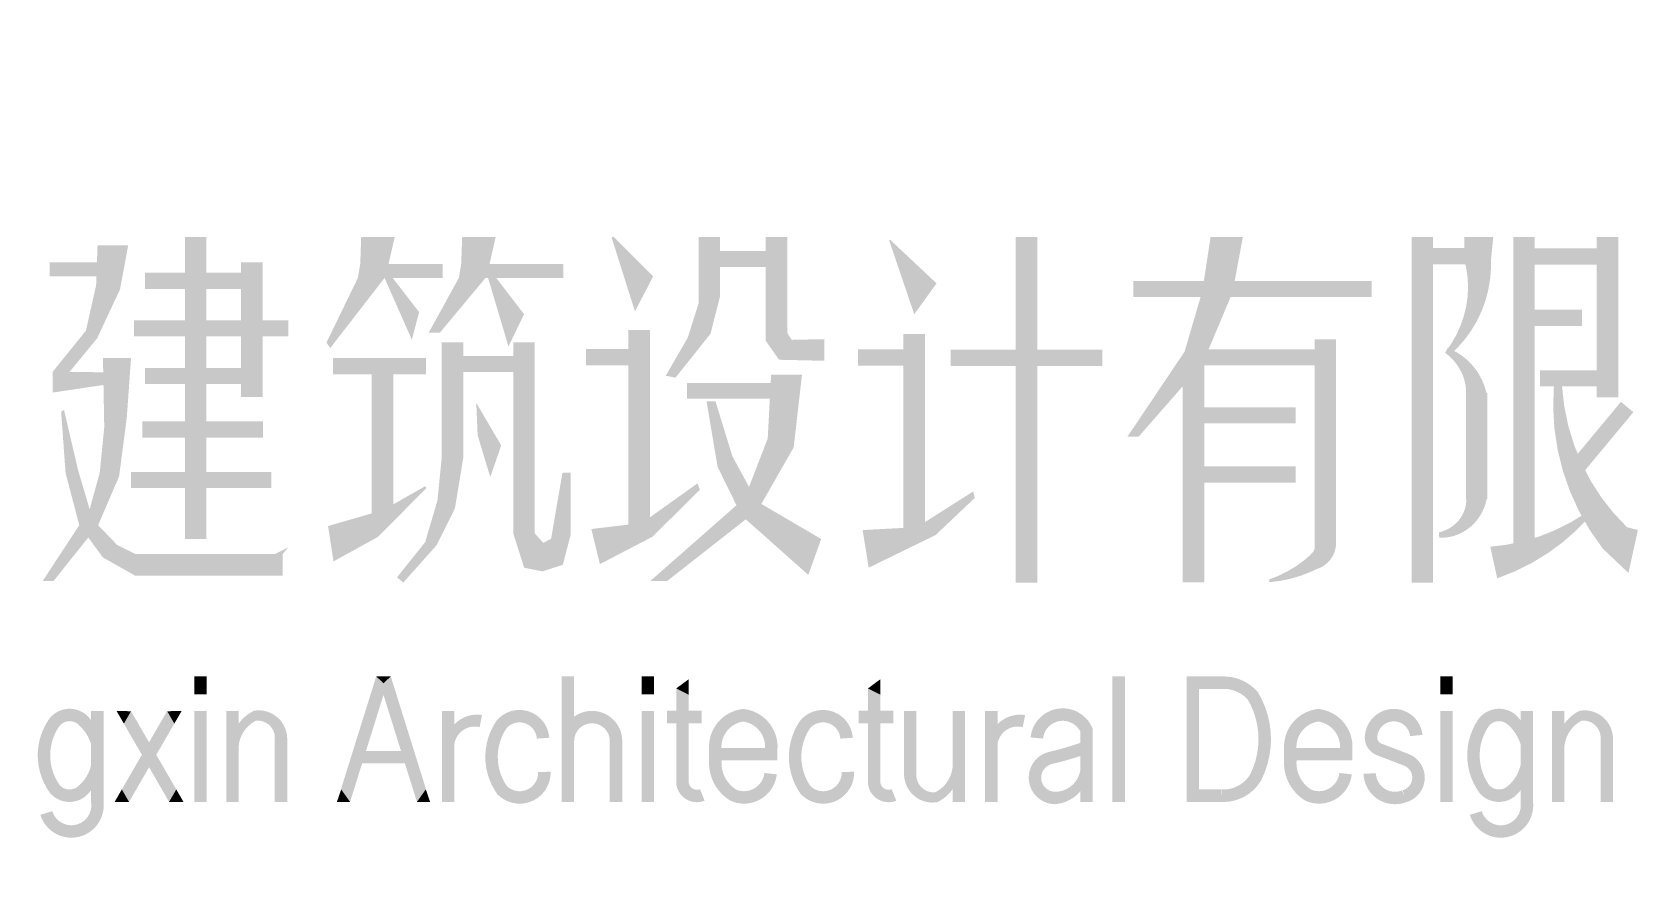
# Model space of a CAD drawing. Extents: x 497777 to 784122, y -229332 to 980813.
# Drawn here: x 576317 to 579561, y 575459 to 577181 of the extents above; entities that cross this region are included whole.
import ezdxf
from ezdxf.enums import TextEntityAlignment as Align

# ---------------------------------------------------------------- set-up
doc = ezdxf.new("R2010")
doc.units = 0
doc.header["$LTSCALE"] = 1000
doc.header["$MEASUREMENT"] = 0
doc.layers.add('0-cxFrame', color=155, linetype='Continuous')
doc.layers.add('S-DIM', color=81, linetype='Continuous')
doc.styles.add('cx_tuqian1', font='')
doc.styles.add('SS1', font='tj-romans1.shx', dxfattribs={"width": 0.7, "bigfont": 'tj-hztxt1.shx'})
doc.styles.add('黑体', font='simhei.ttf', dxfattribs={"height": 12})
doc.styles.get('cx_tuqian1').set_extended_font_data('SimSun')
doc.dimstyles.new('S-25-100A', dxfattribs={"dimscale": 100, "dimtxt": 3, "dimasz": 2, "dimexe": 2, "dimexo": 2, "dimgap": 0.8, "dimtad": 1, "dimdec": 0, "dimlfac": 0.25, "dimzin": 0, "dimdsep": 46, "dimtxsty": 'SS1', "dimblk1": 'TT', "dimblk2": 'TT', "dimsah": 1, "dimcen": 1, "dimclrd": 256, "dimclre": 256, "dimclrt": 256, "dimadec": 0, "dimazin": 0, "dimtfac": 1, "dimtdec": 0, "dimtix": 1, "dimtmove": 2, "dimatfit": 0, "dimldrblk": 'TT', "dimfxl": 2, "dimtolj": 1, "dimtzin": 0, "dimarcsym": 0})

# ---------------------------------------------------------------- blocks, each defined once
blk = doc.blocks.new('TT')
blk.add_line((-0.969, 0), (0.969, 0))
at = {"const_width": 0.45}
blk.add_lwpolyline([(-0.442, -0.442), (0.442, 0.442)], dxfattribs=at)
blk = doc.blocks.new('*D190')
at = {"layer": 'Defpoints', "color": 0, "transparency": 16777216}
for p in [(510905.6, 638017.2), (511945.9, 636672.7), (512585.6, 636337.2), (509785.6, 636257.2), (516785.6, 636257.2)]:
    blk.add_point(p, dxfattribs=at)
at = {"layer": 'S-DIM', "lineweight": -2, "transparency": 16777216}
blk.add_arc((512665.6, 636257.2), 831, 148.8237, 166.1763, dxfattribs=at)
at = {"layer": 'S-DIM', "lineweight": -2, "transparency": 16777216, "xscale": 200, "yscale": 200, "zscale": 200}
for p, rotation in [((512078, 636844.8), 51.91184269532635), ((511834.6, 636257.2), 263.0881573046743)]:
    blk.add_blockref('TT', p, dxfattribs=dict(at, rotation=rotation))
blk = doc.blocks.new('zjcx_TT(Dragon)')
at = {"color": 7}
for points, const_width in [([(-4256.2, -3025.6), (-4256.2, -3631.7)], 43.3), ([(-2588.1, -3025.6), (-2588.1, -3719.3)], 43.3), ([(-1793.2, -3025.6), (-1793.2, -3719.3)], 43.3), ([(-1589.1, -3025.6), (-1589.1, -3656.7)], 43.3), ([(-1421.3, -3025.6), (-1421.3, -3347)], 43.3), ([(-1795, -3063.7), (-1679.6, -3063.7)], 32.5), ([(-1589.1, -3064.4), (-1421.3, -3064.4)], 32.5), ([(-4143.5, -3076.2), (-4143.5, -3346.9)], 43.3), ([(-3225, -3069.4), (-3089.9, -3069.4)], 32.5), ([(-4357.9, -3113.2), (-4143.5, -3113.2)], 32.5), ([(-2373.7, -3129.9), (-1894.9, -3129.9)], 32.5), ([(-1589.1, -3187.8), (-1472.4, -3187.8)], 32.5), ([(-4380.3, -3208.7), (-4070.5, -3208.7)], 32.5), ([(-3365.8, -3211.8), (-3365.8, -3614.4)], 43.3), ([(-2813.4, -3220.1), (-2813.4, -3622.8)], 43.3), ([(-1988, -3231.1), (-1988, -3644.8)], 43.3), ([(-3740.6, -3236.8), (-3740.6, -3468.4)], 43.3), ([(-3596.9, -3236.8), (-3596.9, -3620.7)], 43.3), ([(-3980.2, -3284.8), (-3794, -3284.8)], 32.5), ([(-3881.1, -3270.7), (-3881.1, -3592.9)], 43.3), ([(-3740.6, -3280.5), (-3596.9, -3280.5)], 32.5), ([(-3472.7, -3266.6), (-3365.8, -3266.6)], 32.5), ([(-2926.1, -3267.2), (-2813.4, -3267.2)], 32.5), ([(-2740.4, -3268.1), (-2435.8, -3268.1)], 32.5), ([(-2252.7, -3718.8), (-2252.7, -3269.3)], 43.3), ([(-2244, -3267), (-1986.1, -3267)], 32.5), ([(-4357.9, -3304.6), (-4143.5, -3304.6)], 32.5), ([(-1556.7, -3309.1), (-1421.3, -3309.1)], 32.5), ([(-1684.2, -3338.7), (-1684.2, -3551.8)], 43.3), ([(-2252.7, -3383.6), (-2047.2, -3383.6)], 32.5), ([(-1489, -3495.6), (-1381.9, -3366.7)], 32.5), ([(-4363.6, -3412.1), (-4121.1, -3412.1)], 32.5), ([(-4386, -3513.3), (-4104.4, -3513.3)], 32.5), ([(-2252.7, -3502.3), (-2047.2, -3502.3)], 32.5), ([(-4378.7, -3683.6), (-4081.4, -3683.6)], 43.3)]:
    blk.add_lwpolyline(points, dxfattribs=dict(at, const_width=const_width))
for points in [[(-1741.8, -3258.4, 10.8, 54.1, 0.234288), (-1682.4, -3066.1, 5.41, 5.41, 0.536482)], [(-1744.7, -3253.2, 10.8, 43.3, -0.26408), (-1684.2, -3348.3, 5.41, 5.41, -0.536482)], [(-1520.9, -3324.4, 16.2, 65, 0.185798), (-1406.6, -3629.6, 5.41, 5.41, 0.536482)], [(-1759.6, -3623.9, 10.8, 43.3, 0.391201), (-1684.2, -3542.2, 5.41, 5.41, 0.536482)], [(-1462.8, -3584.8, 10.8, 65, -0.126559), (-1649.8, -3679.1, 5.41, 5.41, 0.536482)], [(-2011, -3677.1, 32.5, 43.3, 0.301939), (-1988, -3643.1, 5.41, 5.41, 0.536482)], [(-2100.5, -3715.9, 5.41, 32.5, 0.105251), (-2005, -3674, 5.41, 5.41, 0.536482)]]:
    blk.add_lwpolyline(points, format="xyseb", dxfattribs=at)
at = {"const_width": 25}
for points in [[(-4246.5, -3944), (-4246.5, -3907.9)], [(-3958.2, -4156.2), (-3881.8, -3911.6)], [(-3800, -4156.2), (-3876.4, -3911.6)], [(-3508.8, -4159.9), (-3508.8, -3907.9)], [(-3348.5, -3944), (-3348.5, -3907.9)], [(-3278.8, -4117.5), (-3278.8, -3932)], [(-2894, -4117.5), (-2894, -3932)], [(-2403, -4159.9), (-2403, -3907.9)], [(-2266.6, -3920.4), (-2197.2, -3920.4)], [(-2254.1, -4159.9), (-2254.1, -3907.9)], [(-1744.8, -3944), (-1744.8, -3907.9)], [(-4453.7, -4159.9), (-4453.7, -3977.3)], [(-4400.9, -4153.5), (-4302.8, -3983.9)], [(-4298.8, -4153.5), (-4396.9, -3983.9)], [(-4246.5, -4159.9), (-4246.5, -3977.3)], [(-4182.4, -4159.9), (-4182.4, -3977.3)], [(-3749.2, -4159.9), (-3749.2, -3977.3)], [(-3348.5, -4159.9), (-3348.5, -3977.3)], [(-3310, -3989.4), (-3240.5, -3989.4)], [(-2925.1, -3989.4), (-2855.7, -3989.4)], [(-2821.4, -4105), (-2821.4, -3977.3)], [(-2723.9, -3977.3), (-2723.9, -4159.9)], [(-2658.7, -4159.9), (-2658.7, -3977.3)], [(-1744.8, -4159.9), (-1744.8, -3977.3)], [(-1583.5, -4159.9), (-1583.5, -3977.3)], [(-1520.3, -4159.9), (-1520.3, -3977.3)], [(-4084.9, -4032.2), (-4084.9, -4159.9)], [(-2467.7, -4159.9), (-2467.7, -4012.9)], [(-1422.8, -4032.2), (-1422.8, -4159.9)], [(-3412.2, -4159.9), (-3412.2, -4037.9)], [(-3225.4, -4063.8), (-3088, -4063.8)], [(-2070.9, -4063.8), (-1933.5, -4063.8)], [(-1878.9, -4054.8), (-1827.7, -4074.4)], [(-3930.1, -4070), (-3827.2, -4070)], [(-2266.6, -4147.3), (-2197.2, -4147.3)]]:
    blk.add_lwpolyline(points, dxfattribs=at)
for points in [[(-3879.1, -3907.9, 29, 0, 0), (-3879.1, -3921.4, 25, 25, 0)], [(-3278.9, -3938.3, 28, 0, 0), (-3266.3, -3913.5, 25, 25, 0)], [(-2894, -3938.3, 28, 0, 0), (-2881.5, -3913.5, 25, 25, 0)], [(-4481.3, -3997.1, 25, 20, -0.150596), (-4454.9, -4047.8, 25, 25, 0)], [(-4393.2, -3990.1, 28.8, 0, 0), (-4414.9, -3977.6, 25, 25, 0)], [(-4306.3, -3990.1, 28.8, 0, 0), (-4284.6, -3977.6, 25, 25, 0)], [(-4177.4, -4047.1, 15, 19.9, -0.277023), (-4135, -3985.7, 15, 19.9, -0.413565)], [(-4138.4, -3986.9, 20, 25, -0.474766), (-4084.9, -4034, 25, 25, 0)], [(-3683.7, -3997.6, 25, 15, 0.519598), (-3744.6, -4055.5, 25, 25, 0)], [(-2593.2, -3997.6, 25, 15, 0.519598), (-2654.1, -4055.5, 25, 25, 0)], [(-1611.1, -3997.1, 25, 20, -0.150596), (-1584.7, -4047.8, 25, 25, 0)], [(-1515.3, -4047.1, 15, 19.9, -0.277023), (-1472.9, -3985.7, 15, 19.9, -0.413565)], [(-1476.3, -3986.9, 20, 25, -0.474766), (-1422.8, -4034, 25, 25, 0)], [(-4484.4, -4138.1, 25, 20, 0.200508), (-4454.8, -4077.4, 25, 25, 0)], [(-2728.9, -4090, 15, 19.9, -0.277023), (-2771.3, -4151.5, 15, 19.9, -0.413565)], [(-2532.1, -4152, 25, 15, 0.445668), (-2471.6, -4081.7, 25, 25, 0)], [(-1614.2, -4138.1, 25, 20, 0.200508), (-1584.5, -4077.4, 25, 25, 0)], [(-2767.9, -4150.3, 20, 25, -0.474766), (-2821.4, -4103.2, 25, 25, 0)], [(-4397.3, -4147.3, 28.8, 0, 0), (-4419, -4159.9, 25, 25, 0)], [(-4302.4, -4147.3, 28.8, 0, 0), (-4280.7, -4159.9, 25, 25, 0)], [(-3955.1, -4147.4, 30.8, 0, 0), (-3972.7, -4159.9, 25, 25, 0)], [(-3803.1, -4147.4, 30.8, 0, 0), (-3785.5, -4159.9, 25, 25, 0)]]:
    blk.add_lwpolyline(points, format="xyseb")
for points in [[(-2132.8, -3947.7, 0.23837), (-2198.6, -3920.5, 0.253041)], [(-2134.8, -3944.8, -0.26132), (-2128.2, -4111.1, -0.615609)], [(-4540.9, -4001.3, 0.318714), (-4538.1, -4135.3, 0.615609)], [(-4541.8, -4002.6, -0.476832), (-4481.3, -3997.1, -0.222028)], [(-3643.2, -4005.6, -0.686109), (-3558.8, -4031.9, -0.222028)], [(-3508.8, -4037.9, -1.001561), (-3412.2, -4037.9, 3.441563)], [(-3155.5, -3985.6, 0.395945), (-3213, -4052)], [(-3158, -3985.6, -0.395945), (-3100.4, -4052)], [(-3033.7, -4005.6, -0.686109), (-2949.4, -4031.9, -0.222028)], [(-2567.3, -4031.5, -0.787489), (-2466.7, -4017.6)], [(-2000.9, -3985.6, 0.395945), (-2058.4, -4052)], [(-2003.4, -3985.6, -0.395945), (-1945.9, -4052)], [(-1805.4, -4026.5, 0.911804), (-1895.9, -4027.2)], [(-1670.6, -4001.3, 0.318714), (-1667.8, -4135.3, 0.615609)], [(-1671.6, -4002.6, -0.476832), (-1611.1, -3997.1, -0.222028)], [(-3642.2, -4004.4, 0.318714), (-3639.4, -4138.4, 0.615609)], [(-3032.7, -4004.4, 0.318714), (-3029.9, -4138.4, 0.615609)], [(-1877, -4055.4, -0.401554), (-1895.7, -4025.4)], [(-2539, -4071.4, 0.030544), (-2469.9, -4050.9)], [(-3212.6, -4074.4, 0.295539), (-3174.8, -4147.4, 0.295539)], [(-2539, -4071.4, 0.886876), (-2531.1, -4152, 0.615609)], [(-2058.1, -4074.4, 0.295539), (-2020.3, -4147.4, 0.295539)], [(-1831.1, -4073.5, -0.783964), (-1829.3, -4148.4, -0.615609)], [(-3640.8, -4136.3, 0.682641), (-3556.2, -4099.6, 0.222028)], [(-3278.8, -4116.1, 0.5602), (-3238.9, -4145.9, 0.222028)], [(-3177.1, -4146.2, 0.506701), (-3101.8, -4103.1)], [(-3031.3, -4136.3, 0.682641), (-2946.7, -4099.6, 0.222028)], [(-2894, -4116.1, 0.5602), (-2854.1, -4145.9, 0.222028)], [(-2125.9, -4107, -0.296674), (-2197.2, -4147.3, -0.329683)], [(-2022.6, -4146.2, 0.506701), (-1947.3, -4103.1)], [(-1829.3, -4148.4, -0.5196), (-1898.9, -4102.8)], [(-4556.1, -4182.1, 0.945498), (-4454.2, -4156.9, 0.222028)], [(-4538.7, -4134.4, 0.40791), (-4484.4, -4138.1, 0.222028)], [(-1685.9, -4182.1, 0.945498), (-1583.9, -4156.9, 0.222028)], [(-1668.5, -4134.4, 0.40791), (-1614.2, -4138.1, 0.222028)]]:
    blk.add_lwpolyline(points, format="xyb", dxfattribs=at)
at = {"color": 7}
for points in [[(-4391.8, -3042.3), (-4453.3, -3042.3), (-4408.2, -3130.6), (-4456.1, -3122)], [(-3856.6, -3025.6), (-3923.9, -3025.6), (-3869, -3079.3), (-3925.8, -3079.3)], [(-3653.9, -3025.6), (-3721.1, -3025.6), (-3666.2, -3079.3), (-3723.1, -3079.3)], [(-3337.6, -3104.3), (-3416.4, -3025.6), (-3374.2, -3174.7), (-3421.3, -3025.6)], [(-3203.3, -3025.6), (-3246.6, -3025.6), (-3203.3, -3144), (-3246.6, -3159.2)], [(-3068.2, -3218), (-3068.2, -3025.6), (-3111.5, -3233.7), (-3111.5, -3025.6)], [(-2768.6, -3118.4), (-2861.4, -3031.3), (-2813.4, -3180.5), (-2864, -3031.3)], [(-2153.6, -3025.6), (-2218.5, -3025.6), (-2174.2, -3136.3), (-2234.8, -3133.4)], [(-1650.7, -3025.6), (-1708.7, -3025.6), (-1655.3, -3071.2), (-1708.7, -3079.3)], [(-4453.3, -3076.2), (-4549.3, -3076.2), (-4455.4, -3104.3), (-4549.3, -3104.3)], [(-3760.1, -3079.3), (-3925.8, -3079.3), (-3760.1, -3107.5), (-3930.5, -3107.5)], [(-3518.1, -3079.3), (-3723.1, -3079.3), (-3518.1, -3107.5), (-3727.8, -3107.5)], [(-3877, -3107.5), (-3930.5, -3107.5), (-3986, -3248.3), (-3993.7, -3237.5)], [(-3807.6, -3176.3), (-3860.6, -3107.5), (-3822.2, -3231.6), (-3877, -3107.5)], [(-3674.3, -3107.5), (-3727.8, -3107.5), (-3765.9, -3217.5), (-3788.3, -3217.5)], [(-3596.9, -3180.5), (-3652.7, -3107.5), (-3628.2, -3245.2), (-3669.1, -3107.5)], [(-4408.2, -3130.6), (-4456.1, -3122), (-4454.2, -3228.9), (-4476.6, -3213.4)], [(-3203.3, -3144), (-3246.6, -3159.2), (-3222.4, -3219.6), (-3268.3, -3227.7)], [(-2174.2, -3136.3), (-2234.8, -3133.4), (-2234.5, -3279.8), (-2270.4, -3255.2)], [(-4454.2, -3228.9), (-4476.6, -3213.4), (-4509.7, -3296.3), (-4543.6, -3296.3)], [(-3222.4, -3219.6), (-3268.3, -3227.7), (-3292.8, -3307.8), (-3312.4, -3304)], [(-3059.4, -3231.9), (-3068.2, -3218), (-3084.9, -3271.9), (-3111.5, -3233.7)], [(-2993.9, -3230.5), (-3059.4, -3231.9), (-2993.9, -3273.9), (-3084.9, -3271.9)], [(-4386, -3268.1), (-4442.4, -3268.1), (-4394.6, -3388.8), (-4439.8, -3406.8)], [(-2234.5, -3279.8), (-2270.4, -3255.2), (-2362.8, -3426.2), (-2385.2, -3426.2)], [(-4441.9, -3296.9), (-4543.6, -3296.3), (-4441.4, -3322.5), (-4543.6, -3337.8)], [(-3038.8, -3302), (-3100.8, -3302), (-3055.5, -3447.9), (-3107.6, -3429.8)], [(-3101.7, -3318.7), (-3269.8, -3318.7), (-3103.4, -3350), (-3269.8, -3350)], [(-4492.5, -3492.9), (-4520.6, -3372.7), (-4517.5, -3499.2), (-4526.4, -3376.3)], [(-3692.8, -3358.4), (-3690.1, -3423.5), (-3642.8, -3443.9), (-3664.7, -3507.5)], [(-3178.5, -3465.8), (-3212.5, -3355.4), (-3208.3, -3486.9), (-3230.4, -3355.4)], [(-4394.6, -3388.8), (-4439.8, -3406.8), (-4410, -3506), (-4448.8, -3498.2)], [(-3055.5, -3447.9), (-3107.6, -3429.8), (-3127, -3573), (-3153.6, -3549.4)], [(-3718.9, -3468.4), (-3762.2, -3468.4), (-3735.6, -3570), (-3770.8, -3554.5)], [(-3132.9, -3549.7), (-3178.5, -3465.8), (-3160.7, -3583.6), (-3208.3, -3486.9)], [(-4469.1, -3572.3), (-4492.5, -3492.9), (-4489.9, -3604.1), (-4517.5, -3499.2)], [(-4410, -3506), (-4448.8, -3498.2), (-4452.1, -3604), (-4469.1, -3572.3)], [(-3503.6, -3498.4), (-3519.8, -3499), (-3503.6, -3624.5), (-3542.5, -3631.1)], [(-3793, -3529.6), (-3795.2, -3525.7), (-3890, -3627.5), (-3879.6, -3573.8)], [(-3243.9, -3533.1), (-3248.4, -3520), (-3339.3, -3627.4), (-3360.2, -3599.7)], [(-3735.6, -3570), (-3770.8, -3554.5), (-3772.4, -3644.2), (-3795.4, -3638)], [(-3127, -3573), (-3153.6, -3549.4), (-3309.5, -3716.2), (-3343.4, -3716.2)], [(-3000.3, -3631.9), (-3120.4, -3561.4), (-3026.1, -3704), (-3151.6, -3592.3)], [(-2691.8, -3549.3), (-2695.1, -3536.4), (-2770.5, -3623.9), (-2807.8, -3608.1)], [(-4452.1, -3604), (-4469.1, -3572.3), (-4541.7, -3716.2), (-4563.4, -3716.2)], [(-3879.6, -3573.8), (-3990.4, -3605.8), (-3890, -3627.5), (-3979.5, -3676.8)], [(-3339.3, -3627.4), (-3360.2, -3599.7), (-3444.6, -3682.3), (-3461.8, -3611.8)], [(-4413.9, -3643.8), (-4452.1, -3604), (-4442.4, -3669), (-4471.9, -3628.9)], [(-3575.2, -3620.7), (-3618.5, -3620.7), (-3558.2, -3639.7), (-3596.7, -3689.5)], [(-3560, -3696.9), (-3542.5, -3631.1), (-3596.7, -3689.5), (-3558.2, -3639.7)], [(-3519.1, -3683.7), (-3503.6, -3624.5), (-3560, -3696.9), (-3542.5, -3631.1)], [(-2770.5, -3623.9), (-2807.8, -3608.1), (-2904.9, -3689.5), (-2917, -3613.9)], [(-1360.4, -3613.7), (-1382.3, -3608.1), (-1379.3, -3700), (-1430.9, -3651.1)], [(-4377.2, -3661.9), (-4413.9, -3643.8), (-4378.1, -3705.2), (-4442.4, -3669)], [(-4081.4, -3661.9), (-4070.5, -3648.9), (-4081.4, -3705.2), (-4097, -3661.9)], [(-3772.4, -3644.2), (-3795.4, -3638), (-3839.4, -3719.3), (-3852, -3708.8)]]:
    blk.add_solid(points, dxfattribs=at)
blk = doc.blocks.new('zjcx_T1(Dragon)')
at = {"layer": '0-cxFrame'}
blk.add_blockref('zjcx_TT(Dragon)', (0, 57400), dxfattribs=at)
blk = doc.blocks.new('TK22.A1 L(Dragon)')
at = {"layer": '0-cxFrame', "xscale": 0.01, "yscale": 0.01, "zscale": 0.01}
blk.add_blockref('zjcx_T1(Dragon)', (-10, 10), dxfattribs=at)
at = {"style": '黑体', "flags": 4}
blk.add_attdef('图幅', text='', height=3.3, dxfattribs=at).set_placement((-40, 3), align=Align.RIGHT)
at = {"layer": 'Defpoints', "color": 6, "flags": 4}
for tag, height, style, p in [('tufu', 3.3, '黑体', (-12, 12)), ('dwfname', 4, 'cx_tuqian1', (-80, 3))]:
    blk.add_attdef(tag, text='', height=height, dxfattribs=dict(at, style=style)).set_placement(p, align=Align.RIGHT)

msp = doc.modelspace()

# ---------------------------------------------------------------- block references
at = {"layer": '0-cxFrame', "xscale": 100, "yscale": 100, "zscale": 100}
msp.add_blockref('TK22.A1 L(Dragon)', (581901.7, 521395.1), dxfattribs=at)

# ---------------------------------------------------------------- dimensions: what is measured, and where the dimension line sits
at = {"layer": 'S-DIM'}
dim = msp.add_angular_dim_2l(base=(511945.9, 636672.7), line1=((509785.6, 636257.2), (516785.6, 636257.2)), line2=((510905.6, 638017.2), (512585.6, 636337.2)), text=' ', dimstyle='S-25-100A', dxfattribs=at)
dim.commit()
dim.dimension.update_dxf_attribs({"geometry": '*D190', "text_midpoint": (784122.1, -229332.3)})

doc.saveas('drawing.dxf')
